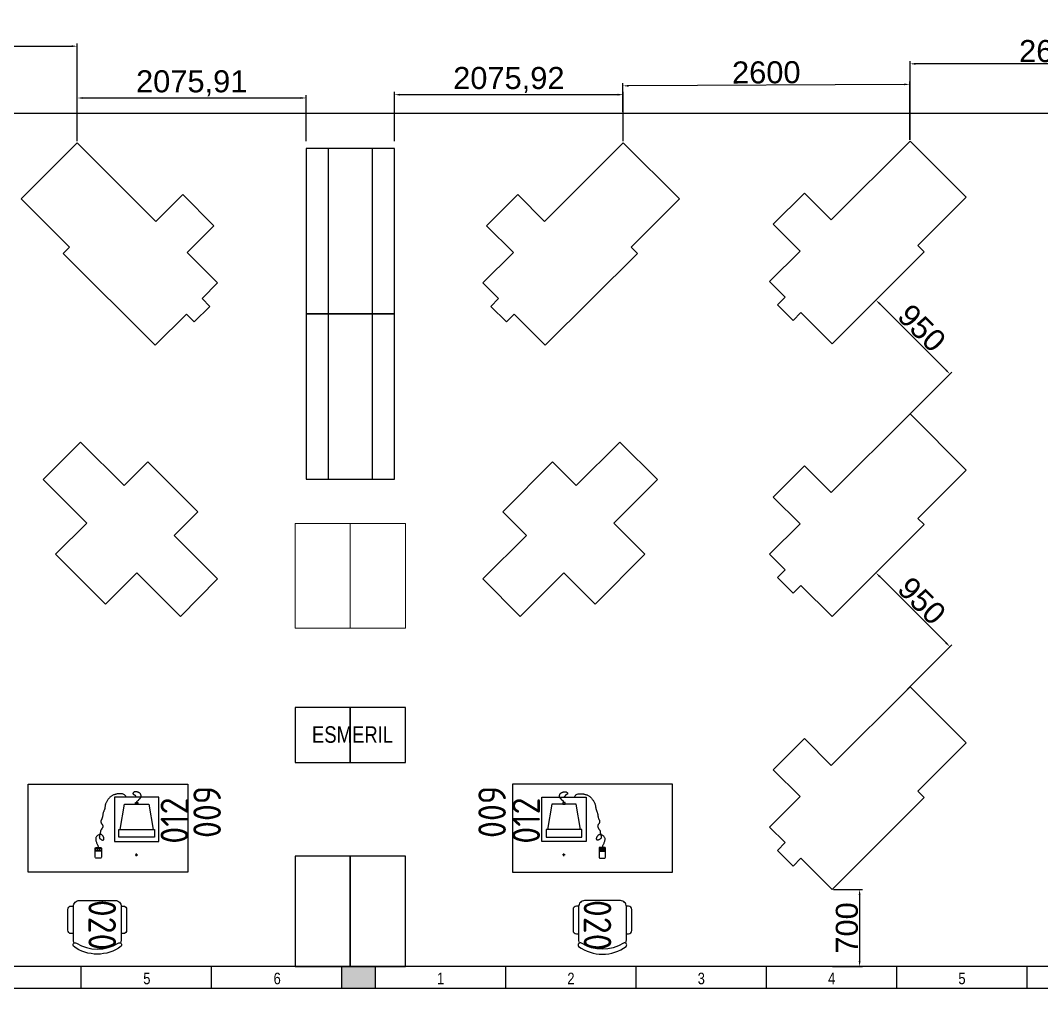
# Model space of a CAD drawing. Header units: millimetres. Extents: x 18768 to 1484868, y -11027 to 520152.
# Drawn here: x 1396347 to 1405607, y 208956 to 217740 of the extents above; entities that cross this region are included whole.
import ezdxf
from ezdxf.enums import TextEntityAlignment as Align

# ---------------------------------------------------------------- set-up
doc = ezdxf.new("R2010")
doc.units = ezdxf.units.MM
doc.linetypes.add('DIVIDE', pattern=[2.15, 1.5, -0.2, 0.05, -0.15, 0.05, -0.2])
for name, color, linetype in [('L025-CONTORNO', 7, 'Continuous'), ('L025-IMAGIN', 1, 'DIVIDE'), ('L025-TEXTO', 7, 'Continuous'), ('L035-ARRANJO-ADQUIRIR', 102, 'Continuous'), ('L035-TEXTO', 40, 'Continuous'), ('PAREDES', 7, 'Continuous')]:
    doc.layers.add(name, color=color, linetype=linetype)
doc.styles.add('ISO-CP--25', font='isocp.shx', dxfattribs={"height": 250})
doc.styles.get("Standard").update_dxf_attribs({"font": 'arial.ttf'})
doc.dimstyles.new('Anotativo', dxfattribs={"dimscale": 0, "dimtxt": 2.5, "dimasz": 2.5, "dimexe": 1.25, "dimexo": 0.625, "dimtad": 1, "dimtxsty": 'Standard', "dimcen": 2.5, "dimadec": 0, "dimazin": 0, "dimtfac": 1, "dimtmove": 0, "dimatfit": 3, "dimfxl": 1, "dimarcsym": 0})

# ---------------------------------------------------------------- blocks, each defined once
blk = doc.blocks.new('BL_SENAI_id9320210400')
at = {"layer": 'L035-ARRANJO-ADQUIRIR', "color": 0}
for points in [[(-689.7, 550.3, -0.290756), (-310.2, 550.3, 0.829608), (-283.9, 578.9, 0.333333), (-716.3, 578.9, 0.829608), (-690, 550.3)], [(-717.1, 464.5), (-737.1, 464.5, 0.414214), (-767.1, 434.5), (-767.1, 244.5, 0.414214), (-737.1, 214.5), (-716.9, 214.5)], [(-710.1, 549.8, 0.129448), (-717.1, 523.2), (-717.1, 218.5, 0.414214), (-663, 164.5), (-337.9, 164.5, 0.414214), (-283.9, 218.5), (-283.9, 524.9, 0.120944), (-290, 549.9)], [(-283.9, 214.5), (-263.9, 214.5, 0.414214), (-233.9, 244.5), (-233.9, 434.5, 0.414214), (-263.9, 464.5), (-283.9, 464.5)]]:
    blk.add_lwpolyline(points, format="xyb", dxfattribs=at)
at = {"layer": 'L025-TEXTO', "style": 'ISO-CP--25'}
blk.add_attdef('rmp_mt_codmaterial', (15, 15), '', height=40, dxfattribs=at)
at = {"layer": 'L025-TEXTO', "style": 'ISO-CP--25', "flags": 1}
for tag in ['rmp_mt_nomeunid', 'rmp_mt_potencia', 'rmp_mt_cod']:
    blk.add_attdef(tag, (15, 15), '', height=40, dxfattribs=at)
blk = doc.blocks.new('BL_SENAI_id9370710510')
at = {"layer": 'L035-ARRANJO-ADQUIRIR', "color": 0}
for p, q in [((185, 106.6), (160.8, 106.6)), ((172.9, 94.5), (172.9, 118.7)), ((491.3, 167.7), (491.3, 85)), ((491.3, 141.5), (549, 141.5)), ((491.3, 140.6), (549, 140.6)), ((494.5, 167.7), (494.5, 145.1)), ((510.7, 167.7), (494.5, 167.7)), ((494.5, 145.1), (510.7, 145.1)), ((542.2, 174.4), (498, 174.4)), ((510.7, 145.1), (510.7, 167.7)), ((528.6, 167.7), (512.4, 167.7)), ((512.4, 167.7), (512.4, 145.1)), ((512.4, 145.1), (528.6, 145.1)), ((528.6, 145.1), (528.6, 167.7)), ((530.1, 167.7), (530.1, 145.1)), ((546.3, 167.7), (530.1, 167.7)), ((530.1, 145.1), (546.3, 145.1)), ((546.3, 145.1), (546.3, 167.7)), ((549, 85), (549, 167.7)), ((498, 78.3), (542.2, 78.3))]:
    blk.add_line(p, q, dxfattribs=at)
for points in [[(173, 581), (171.7, 586.1), (169.8, 590.1), (167.5, 593.3), (165, 595.7), (162.4, 597.6), (159.8, 599.1), (157.5, 600.4), (155.6, 601.7), (154.1, 603), (153.1, 604.4), (152.5, 605.8), (152, 607.3), (151.6, 608.7), (151.3, 610.1), (150.8, 611.3), (150.1, 612.5), (149, 613.4), (147.7, 614.3), (146.2, 615.2), (144.6, 616.1), (142.8, 617.2), (141.1, 618.4), (139.4, 620), (137.8, 622), (136.4, 624.3), (135.2, 627.1), (134.2, 630.1), (133.5, 633.4), (133, 636.8), (132.7, 640.2), (132.7, 643.6), (133, 646.9), (133.5, 650), (134.4, 653), (135.5, 655.8), (136.8, 658.3), (138.3, 660.7), (140.1, 662.9), (142, 664.9), (144, 666.8), (146.2, 668.4), (148.5, 669.8), (150.8, 671.1), (153.2, 672.2), (155.6, 673.3), (157.9, 674.2), (160.2, 675), (162.4, 675.7), (164.5, 676.4), (166.4, 677), (168.3, 677.6), (170.1, 678.1), (171.9, 678.6), (173.6, 679), (175.2, 679.4), (176.9, 679.7), (178.5, 679.9), (180.2, 680.1), (181.8, 680.2), (183.5, 680.2), (185.2, 680), (186.8, 679.8), (188.5, 679.5), (190.2, 679), (192, 678.4), (193.7, 677.6), (195.4, 676.7), (197, 675.8), (198.5, 674.7), (200, 673.6), (201.4, 672.4), (202.6, 671.2), (203.6, 669.9), (204.5, 668.7), (205.2, 667.5), (205.7, 666.2), (206.1, 665), (206.2, 663.8), (206.1, 662.7), (205.8, 661.6), (205.2, 660.5), (204.5, 659.5), (203.6, 658.5), (202.5, 657.6), (201.3, 656.7), (200, 655.8), (198.6, 655), (197.2, 654.2), (195.7, 653.5), (194.2, 652.8), (192.7, 652), (191.3, 651.2), (189.9, 650.3), (188.6, 649.3), (187.4, 648.2), (186.3, 646.9), (185.4, 645.4), (184.4, 643.7), (183.4, 641.8), (182.2, 639.7), (180.7, 637.4), (178.7, 634.8), (176.2, 632), (172.9, 628.9)], [(268.1, 629.3), (271.9, 638.1), (276.6, 645), (281.9, 650.5), (287.7, 654.5), (293.9, 657.4), (300.4, 659.4), (306.9, 660.6), (313.4, 661.3), (319.6, 661.6), (325.8, 661.7), (331.7, 661.4), (337.6, 660.9), (343.3, 660.2), (348.9, 659.3), (354.5, 658.2), (360.1, 657), (365.7, 655.6), (371.2, 654.1), (376.7, 652.5), (382, 650.6), (387.3, 648.5), (392.4, 646.2), (397.3, 643.6), (401.9, 640.7), (406.4, 637.4), (410.6, 633.8), (414.7, 629.9), (418.5, 625.8), (422.3, 621.4), (425.9, 616.8), (429.5, 612), (433.1, 607), (436.6, 601.8), (440.1, 596.6), (443.4, 591.2), (446.6, 585.9), (449.5, 580.5), (452, 575.1), (454.3, 569.8), (456.1, 564.6), (457.4, 559.6), (458.4, 554.6), (459.1, 549.7), (459.6, 544.9), (460.1, 540.2), (460.7, 535.4), (461.4, 530.7), (462.4, 526), (463.8, 521.2), (465.6, 516.4), (467.5, 511.5), (469.5, 506.5), (471.6, 501.5), (473.6, 496.5), (475.4, 491.3), (477, 486.1), (478.2, 480.7), (479.2, 475.4), (480, 470), (480.7, 464.7), (481.4, 459.4), (482.1, 454.3), (483, 449.4), (484.1, 444.8), (485.5, 440.4), (487.2, 436.2), (488.9, 432.2), (490.7, 428.5), (492.4, 424.9), (493.9, 421.4), (495.1, 417.9), (496, 414.6), (496.5, 411.2), (496.5, 407.9), (496.1, 404.7), (495.4, 401.5), (494.4, 398.4), (493.1, 395.4), (491.6, 392.5), (489.9, 389.8), (488, 387.1), (486.1, 384.6), (484.2, 382.2), (482.5, 379.7), (480.9, 377.2), (479.7, 374.6), (478.9, 371.8), (478.5, 368.9), (478.7, 365.7), (479.4, 362.4), (480.5, 358.9), (482, 355.4), (483.7, 351.8), (485.6, 348.2), (487.6, 344.8), (489.6, 341.5), (491.6, 338.4), (493.5, 335.6), (495.3, 333), (496.9, 330.7), (498.3, 328.7), (499.4, 327.1), (500.3, 325.8), (500.9, 325), (501.2, 324.6), (501.3, 324.5), (501.1, 324.5), (500.9, 324.3), (500.6, 323.9), (500.4, 323.1), (500.4, 321.7), (500.5, 319.5), (501, 316.3), (501.7, 312.4), (502.6, 307.9), (503.6, 303), (504.7, 297.8), (505.9, 292.6), (507.1, 287.5), (508.3, 282.7), (509.3, 278.4), (510.2, 274.6), (510.8, 271.1), (511.1, 267.8), (511, 264.9), (510.4, 262), (509.3, 259.3), (507.5, 256.5), (505, 253.8), (501.9, 251), (498.4, 248.4), (494.6, 246.1), (490.7, 244), (486.9, 242.4), (483.2, 241.3), (479.9, 240.8), (477, 241), (474.5, 241.8), (472.6, 243.2), (471, 245), (469.9, 247.3), (469.1, 249.8), (468.8, 252.6), (468.7, 255.5), (469.1, 258.5), (469.7, 261.6), (470.6, 264.7), (471.9, 267.8), (473.4, 271), (475.2, 274.1), (477.2, 277.3), (479.5, 280.3), (482, 283.3), (484.7, 286.2), (487.7, 288.7), (491, 290.9), (494.5, 292.6), (498.4, 293.6), (502.6, 294), (507.1, 293.5), (511.9, 292), (517, 289.7), (522, 286.7), (526.9, 283), (531.5, 278.7), (535.6, 273.8), (539, 268.6), (541.6, 263.1), (543.3, 257.3), (544.1, 251.4), (544.1, 245.4), (543.4, 239.3), (542.1, 233.2), (540.4, 227.2), (538.2, 221.3), (535.7, 215.5), (533.1, 210), (530.4, 204.6), (527.7, 199.4), (525.3, 194.1), (523.1, 188.7), (521.4, 183.2), (520.3, 177.4), (520.1, 174.4)], [(322.9, 336.4), (282.9, 566.4), (62.9, 566.4), (22.9, 336.4)]]:
    blk.add_lwpolyline(points, dxfattribs=at)
for points in [[(-27.1, 228.9), (-27.1, 628.9), (372.9, 628.9), (372.9, 228.9)], [(162.1, 566.4), (183.8, 566.4), (183.8, 581), (162.1, 581)], [(335.4, 266.4), (335.4, 336.4), (10.4, 336.4), (10.4, 266.4)]]:
    blk.add_lwpolyline(points, close=True, dxfattribs=at)
for centre, start, end in [((498, 167.7), 90, 180), ((542.2, 167.7), 0, 90), ((498, 85), 180, 270), ((542.2, 85), 270, 0)]:
    blk.add_arc(centre, 6.72, start, end, dxfattribs=at)
at = {"layer": 'L025-TEXTO', "style": 'ISO-CP--25'}
blk.add_attdef('rmp_mt_codmaterial', (15, 15), '', height=40, dxfattribs=at)
at = {"layer": 'L025-TEXTO', "style": 'ISO-CP--25', "flags": 1}
for tag in ['rmp_mt_nomeunid', 'rmp_mt_potencia', 'rmp_mt_cod']:
    blk.add_attdef(tag, (15, 15), '', height=40, dxfattribs=at)
blk = doc.blocks.new('BL_SENAI_id9320220810')
at = {"layer": 'L025-CONTORNO', "color": 0}
blk.add_lwpolyline([(-688.2, 238.2), (111.8, 238.2), (111.8, 1688.2), (-688.2, 1688.2)], close=True, dxfattribs=at)
at = {"layer": 'L025-TEXTO', "style": 'ISO-CP--25'}
blk.add_attdef('rmp_mt_codmaterial', (15, 15), '', height=40, dxfattribs=at)
at = {"layer": 'L025-TEXTO', "style": 'ISO-CP--25', "flags": 1}
for tag in ['rmp_mt_nomeunid', 'rmp_mt_potencia', 'rmp_mt_cod']:
    blk.add_attdef(tag, (15, 15), '', height=40, dxfattribs=at)
blk = doc.blocks.new('*D422')
at = {"layer": 'DEFPOINTS', "color": 0, "linetype": 'ByBlock', "lineweight": 15, "transparency": 16777216}
for p in [(1403707.1, 209856), (1403699.9, 209156), (1403957.2, 209156)]:
    blk.add_point(p, dxfattribs=at)
at = {"layer": 'PAREDES', "color": 0, "linetype": 'ByBlock', "lineweight": -2, "transparency": 16777216}
for p, q in [((1403719.6, 209856), (1403982.2, 209856)), ((1403957.2, 209806), (1403957.2, 209206)), ((1403712.4, 209156), (1403982.2, 209156))]:
    blk.add_line(p, q, dxfattribs=at)
at = {"layer": 'PAREDES', "color": 0, "linetype": 'ByBlock', "lineweight": 15, "transparency": 16777216}
for points in [[(1403948.9, 209806), (1403965.5, 209806), (1403957.2, 209856)], [(1403948.9, 209206), (1403965.5, 209206), (1403957.2, 209156)]]:
    blk.add_solid(points, dxfattribs=at)
at = {"layer": 'PAREDES', "color": 0, "linetype": 'ByBlock', "lineweight": 15, "transparency": 16777216, "insert": (1403842.6, 209506), "char_height": 200, "attachment_point": 5, "rotation": 90}
blk.add_mtext('700', dxfattribs=at)
blk = doc.blocks.new('*D423')
at = {"layer": 'DEFPOINTS', "color": 0, "linetype": 'ByBlock', "lineweight": 15, "transparency": 16777216}
for p in [(1403707.1, 212330.9), (1404776.5, 212056.8), (1404378.8, 211659.1)]:
    blk.add_point(p, dxfattribs=at)
at = {"layer": 'PAREDES', "color": 0, "linetype": 'ByBlock', "lineweight": -2, "transparency": 16777216}
for p, q in [((1403715.9, 212339.7), (1404122.5, 212746.3)), ((1404140.1, 212693.2), (1404741.2, 212092.2)), ((1404387.7, 211668), (1404794.2, 212074.5))]:
    blk.add_line(p, q, dxfattribs=at)
at = {"layer": 'PAREDES', "color": 0, "linetype": 'ByBlock', "lineweight": 15, "transparency": 16777216}
for points in [[(1404146, 212699.1), (1404134.3, 212687.3), (1404104.8, 212728.6)], [(1404747.1, 212098.1), (1404735.3, 212086.3), (1404776.5, 212056.8)]]:
    blk.add_solid(points, dxfattribs=at)
at = {"layer": 'PAREDES', "color": 0, "linetype": 'ByBlock', "lineweight": 15, "transparency": 16777216, "insert": (1404521.7, 212473.8), "char_height": 200, "attachment_point": 5, "rotation": 315}
blk.add_mtext('950', dxfattribs=at)
blk = doc.blocks.new('*D424')
at = {"layer": 'DEFPOINTS', "color": 0, "linetype": 'ByBlock', "lineweight": 15, "transparency": 16777216}
for p in [(1403707.1, 214805.8), (1404776.5, 214531.7), (1404378.8, 214134)]:
    blk.add_point(p, dxfattribs=at)
at = {"layer": 'PAREDES', "color": 0, "linetype": 'ByBlock', "lineweight": -2, "transparency": 16777216}
for p, q in [((1403715.9, 214814.6), (1404122.5, 215221.1)), ((1404140.1, 215168.1), (1404741.2, 214567.1)), ((1404387.7, 214142.8), (1404794.2, 214549.4))]:
    blk.add_line(p, q, dxfattribs=at)
at = {"layer": 'PAREDES', "color": 0, "linetype": 'ByBlock', "lineweight": 15, "transparency": 16777216}
for points in [[(1404146, 215174), (1404134.3, 215162.2), (1404104.8, 215203.5)], [(1404747.1, 214573), (1404735.3, 214561.2), (1404776.5, 214531.7)]]:
    blk.add_solid(points, dxfattribs=at)
at = {"layer": 'PAREDES', "color": 0, "linetype": 'ByBlock', "lineweight": 15, "transparency": 16777216, "insert": (1404521.7, 214948.6), "char_height": 200, "attachment_point": 5, "rotation": 315}
blk.add_mtext('950', dxfattribs=at)
blk = doc.blocks.new('*D428')
at = {"layer": 'DEFPOINTS', "color": 0, "linetype": 'ByBlock', "lineweight": 15, "transparency": 16777216}
for p in [(1404414.2, 217346), (1404414.2, 216644.2), (1407014.2, 216644.2)]:
    blk.add_point(p, dxfattribs=at)
at = {"layer": 'PAREDES', "color": 0, "linetype": 'ByBlock', "lineweight": -2, "transparency": 16777216}
for p, q in [((1404414.2, 216656.7), (1404414.2, 217371)), ((1406964.2, 217346), (1404464.2, 217346)), ((1407014.2, 216656.7), (1407014.2, 217371))]:
    blk.add_line(p, q, dxfattribs=at)
at = {"layer": 'PAREDES', "color": 0, "linetype": 'ByBlock', "lineweight": 15, "transparency": 16777216}
for points in [[(1404464.2, 217354.3), (1404464.2, 217337.7), (1404414.2, 217346)], [(1406964.2, 217354.3), (1406964.2, 217337.7), (1407014.2, 217346)]]:
    blk.add_solid(points, dxfattribs=at)
at = {"layer": 'PAREDES', "color": 0, "linetype": 'ByBlock', "lineweight": 15, "transparency": 16777216, "insert": (1405714.2, 217460.6), "char_height": 200, "attachment_point": 5}
blk.add_mtext('2600', dxfattribs=at)
blk = doc.blocks.new('*D431')
at = {"layer": 'DEFPOINTS', "color": 0, "linetype": 'ByBlock', "lineweight": 15, "transparency": 16777216}
for p in [(1401811.5, 217146), (1401814.2, 216630.6), (1404414.2, 216644.2)]:
    blk.add_point(p, dxfattribs=at)
at = {"layer": 'PAREDES', "color": 0, "linetype": 'ByBlock', "lineweight": -2, "transparency": 16777216}
for p, q in [((1401814.2, 216643.1), (1401811.4, 217171)), ((1404361.5, 217159.3), (1401861.5, 217146.2)), ((1404414.1, 216656.7), (1404411.3, 217184.6))]:
    blk.add_line(p, q, dxfattribs=at)
at = {"layer": 'PAREDES', "color": 0, "linetype": 'ByBlock', "lineweight": 15, "transparency": 16777216}
for points in [[(1404361.4, 217167.7), (1404361.5, 217151), (1404411.5, 217159.6)], [(1401861.5, 217154.6), (1401861.6, 217137.9), (1401811.5, 217146)]]:
    blk.add_solid(points, dxfattribs=at)
at = {"layer": 'PAREDES', "color": 0, "linetype": 'ByBlock', "lineweight": 15, "transparency": 16777216, "insert": (1403110.9, 217267.4), "char_height": 200, "attachment_point": 5, "rotation": 0.30007}
blk.add_mtext('2600', dxfattribs=at)
blk = doc.blocks.new('*D432')
at = {"layer": 'DEFPOINTS', "color": 0, "linetype": 'ByBlock', "lineweight": 15, "transparency": 16777216}
for p in [(1412341.5, 210690.4), (1411507.1, 209856), (1412673.9, 209656.2), (1382003.3, 209156), (1416653.3, 209156)]:
    blk.add_point(p, dxfattribs=at)
at = {"layer": 'PAREDES', "color": 0, "linetype": 'ByBlock', "lineweight": -2, "transparency": 16777216}
blk.add_arc((1410807.1, 209156), 1932.7, 1.48232, 43.51768, dxfattribs=at)
at = {"layer": 'PAREDES', "color": 0, "linetype": 'ByBlock', "lineweight": 15, "transparency": 16777216}
for points in [[(1412202.6, 210481), (1412214.6, 210492.6), (1412173.7, 210522.6)], [(1412747.4, 209206.1), (1412730.8, 209205.9), (1412739.8, 209156)]]:
    blk.add_solid(points, dxfattribs=at)
at = {"layer": 'PAREDES', "color": 0, "linetype": 'ByBlock', "lineweight": 15, "transparency": 16777216, "insert": (1412698.2, 209939.3), "char_height": 200, "attachment_point": 5, "rotation": 292.5}
blk.add_mtext('45°', dxfattribs=at)
blk = doc.blocks.new('*D445')
at = {"layer": 'DEFPOINTS', "color": 0, "linetype": 'ByBlock', "lineweight": 15, "transparency": 16777216}
for p in [(1399738.3, 217066), (1399738.3, 216630.6), (1401814.2, 216630.6)]:
    blk.add_point(p, dxfattribs=at)
at = {"layer": 'PAREDES', "color": 0, "linetype": 'ByBlock', "lineweight": -2, "transparency": 16777216}
for p, q in [((1399738.3, 216643.1), (1399738.3, 217091)), ((1401764.2, 217066), (1399788.3, 217066)), ((1401814.2, 216643.1), (1401814.2, 217091))]:
    blk.add_line(p, q, dxfattribs=at)
at = {"layer": 'PAREDES', "color": 0, "linetype": 'ByBlock', "lineweight": 15, "transparency": 16777216}
for points in [[(1399788.3, 217074.3), (1399788.3, 217057.7), (1399738.3, 217066)], [(1401764.2, 217074.3), (1401764.2, 217057.7), (1401814.2, 217066)]]:
    blk.add_solid(points, dxfattribs=at)
at = {"layer": 'PAREDES', "color": 0, "linetype": 'ByBlock', "lineweight": 15, "transparency": 16777216, "insert": (1400776.3, 217198.7), "char_height": 200, "attachment_point": 5}
blk.add_mtext('2075,92', dxfattribs=at)
blk = doc.blocks.new('*D446')
at = {"layer": 'DEFPOINTS', "color": 0, "linetype": 'ByBlock', "lineweight": 15, "transparency": 16777216}
for p in [(1398938.3, 217036), (1396862.4, 216630.6), (1398938.3, 216630.6)]:
    blk.add_point(p, dxfattribs=at)
at = {"layer": 'PAREDES', "color": 0, "linetype": 'ByBlock', "lineweight": -2, "transparency": 16777216}
for p, q in [((1396862.4, 216643.1), (1396862.4, 217061)), ((1396912.4, 217036), (1398888.3, 217036)), ((1398938.3, 216643.1), (1398938.3, 217061))]:
    blk.add_line(p, q, dxfattribs=at)
at = {"layer": 'PAREDES', "color": 0, "linetype": 'ByBlock', "lineweight": 15, "transparency": 16777216}
for points in [[(1396912.4, 217044.3), (1396912.4, 217027.7), (1396862.4, 217036)], [(1398888.3, 217044.3), (1398888.3, 217027.7), (1398938.3, 217036)]]:
    blk.add_solid(points, dxfattribs=at)
at = {"layer": 'PAREDES', "color": 0, "linetype": 'ByBlock', "lineweight": 15, "transparency": 16777216, "insert": (1397900.3, 217168.7), "char_height": 200, "attachment_point": 5}
blk.add_mtext('2075,91', dxfattribs=at)
blk = doc.blocks.new('*D452')
at = {"layer": 'DEFPOINTS', "color": 0, "linetype": 'ByBlock', "lineweight": 15, "transparency": 16777216}
for p in [(1396862.4, 217506), (1394262.4, 216644.2), (1396862.4, 216644.2)]:
    blk.add_point(p, dxfattribs=at)
at = {"layer": 'PAREDES', "color": 0, "linetype": 'ByBlock', "lineweight": -2, "transparency": 16777216}
for p, q in [((1394262.4, 216656.7), (1394262.4, 217531)), ((1396862.4, 216656.7), (1396862.4, 217531)), ((1394312.4, 217506), (1396812.4, 217506))]:
    blk.add_line(p, q, dxfattribs=at)
at = {"layer": 'PAREDES', "color": 0, "linetype": 'ByBlock', "lineweight": 15, "transparency": 16777216}
for points in [[(1394312.4, 217514.3), (1394312.4, 217497.7), (1394262.4, 217506)], [(1396812.4, 217514.3), (1396812.4, 217497.7), (1396862.4, 217506)]]:
    blk.add_solid(points, dxfattribs=at)
at = {"layer": 'PAREDES', "color": 0, "linetype": 'ByBlock', "lineweight": 15, "transparency": 16777216, "insert": (1395562.4, 217638.7), "char_height": 200, "attachment_point": 5}
blk.add_mtext('2599,96', dxfattribs=at)
blk = doc.blocks.new('*D453')
at = {"layer": 'DEFPOINTS', "color": 0, "linetype": 'ByBlock', "lineweight": 15, "transparency": 16777216}
for p in [(1386335.1, 210690.4), (1386045.8, 210209), (1387169.5, 209856), (1382003.3, 209156), (1416653.3, 209156)]:
    blk.add_point(p, dxfattribs=at)
at = {"layer": 'PAREDES', "color": 0, "linetype": 'ByBlock', "lineweight": -2, "transparency": 16777216}
blk.add_arc((1387869.5, 209156), 2105.9, 136.36039, 178.63961, dxfattribs=at)
at = {"layer": 'PAREDES', "color": 0, "linetype": 'ByBlock', "lineweight": 15, "transparency": 16777216}
for points in [[(1386339.5, 210615.1), (1386351.5, 210603.5), (1386380.4, 210645.1)], [(1385772.5, 209205.9), (1385755.9, 209206.1), (1385763.6, 209156)]]:
    blk.add_solid(points, dxfattribs=at)
at = {"layer": 'PAREDES', "color": 0, "linetype": 'ByBlock', "lineweight": 15, "transparency": 16777216, "insert": (1385818.4, 210005.6), "char_height": 200, "attachment_point": 5, "rotation": 67.5}
blk.add_mtext('45°', dxfattribs=at)

msp = doc.modelspace()

# ---------------------------------------------------------------- hatches: boundary and pattern name
h = msp.add_hatch(color=1)
h.dxf.hatch_style = 1
h.paths.add_polyline_path([(1414047.298, 209155.995), (1414047.298, 208955.995), (1414387.298, 208955.995), (1414387.298, 209155.995)])
h.paths.add_polyline_path([(1406955.298, 209155.995), (1406655.298, 209155.995), (1406655.298, 208955.995), (1406955.298, 208955.995)])
h.paths.add_polyline_path([(1399563.298, 208955.995), (1399563.298, 209155.995), (1399258.298, 209155.995), (1399258.298, 208955.995)])
h.paths.add_polyline_path([(1392166.298, 209155.995), (1391866.298, 209155.995), (1391866.298, 208955.995), (1392166.298, 208955.995)])
h.paths.add_polyline_path([(1384774.298, 209155.995), (1384474.298, 209155.995), (1384474.298, 208955.995), (1384774.298, 208955.995)])
h = msp.add_hatch(color=1)
h.dxf.hatch_style = 1
h.paths.add_polyline_path([(1414047.298, 209155.995), (1414047.298, 208955.995), (1414387.298, 208955.995), (1414387.298, 209155.995)])
h.paths.add_polyline_path([(1406955.298, 209155.995), (1406655.298, 209155.995), (1406655.298, 208955.995), (1406955.298, 208955.995)])
h.paths.add_polyline_path([(1399563.298, 208955.995), (1399563.298, 209155.995), (1399258.298, 209155.995), (1399258.298, 208955.995)])
h.paths.add_polyline_path([(1392166.298, 209155.995), (1391866.298, 209155.995), (1391866.298, 208955.995), (1392166.298, 208955.995)])
h.paths.add_polyline_path([(1384774.298, 209155.995), (1384474.298, 209155.995), (1384474.298, 208955.995), (1384774.298, 208955.995)])
h = msp.add_hatch(color=1)
h.dxf.hatch_style = 1
h.paths.add_polyline_path([(1414047.298, 209155.995), (1414047.298, 208955.995), (1414387.298, 208955.995), (1414387.298, 209155.995)])
h.paths.add_polyline_path([(1406955.298, 209155.995), (1406655.298, 209155.995), (1406655.298, 208955.995), (1406955.298, 208955.995)])
h.paths.add_polyline_path([(1399563.298, 208955.995), (1399563.298, 209155.995), (1399258.298, 209155.995), (1399258.298, 208955.995)])
h.paths.add_polyline_path([(1392166.298, 209155.995), (1391866.298, 209155.995), (1391866.298, 208955.995), (1392166.298, 208955.995)])
h.paths.add_polyline_path([(1384774.298, 209155.995), (1384474.298, 209155.995), (1384474.298, 208955.995), (1384774.298, 208955.995)])

# ---------------------------------------------------------------- linework, layer by layer
for p, q in [((1399138.294, 216579.109), (1399138.294, 215079.109)), ((1399538.294, 215079.109), (1399538.294, 216579.109)), ((1398064.462, 215145.694), (1397923.04, 215004.272)), ((1400612.138, 215145.692), (1400753.559, 215004.27)), ((1403212.098, 215159.308), (1403353.52, 215017.887)), ((1399138.294, 215079.109), (1399138.294, 213579.109)), ((1399538.294, 213579.109), (1399538.294, 215079.109)), ((1403212.098, 212684.43), (1403353.52, 212543.008))]:
    msp.add_line(p, q)
at = {"color": 1}
for p, q in [((1396894.298, 209155.995), (1396894.298, 208955.995)), ((1396894.298, 209155.995), (1396894.298, 208955.995)), ((1396894.298, 209155.995), (1396894.298, 208955.995)), ((1396894.298, 209155.995), (1396894.298, 208955.995)), ((1396894.298, 209155.995), (1396894.298, 208955.995)), ((1396894.298, 209155.995), (1396894.298, 208955.995)), ((1396894.298, 209155.995), (1396894.298, 208955.995)), ((1396894.298, 209155.995), (1396894.298, 208955.995)), ((1396894.298, 209155.995), (1396894.298, 208955.995)), ((1398076.298, 209155.995), (1398076.298, 208955.995)), ((1398076.298, 209155.995), (1398076.298, 208955.995)), ((1398076.298, 209155.995), (1398076.298, 208955.995)), ((1399258.298, 209155.995), (1399258.298, 208955.995)), ((1399258.298, 209155.995), (1399258.298, 208955.995)), ((1399258.298, 209155.995), (1399258.298, 208955.995)), ((1399563.298, 209155.995), (1399563.298, 208955.995)), ((1399563.298, 209155.995), (1399563.298, 208955.995)), ((1399563.298, 209155.995), (1399563.298, 208955.995)), ((1400745.298, 209155.995), (1400745.298, 208955.995)), ((1400745.298, 209155.995), (1400745.298, 208955.995)), ((1400745.298, 209155.995), (1400745.298, 208955.995)), ((1401927.298, 209155.995), (1401927.298, 208955.995)), ((1401927.298, 209155.995), (1401927.298, 208955.995)), ((1401927.298, 209155.995), (1401927.298, 208955.995)), ((1403109.298, 209155.995), (1403109.298, 208955.995)), ((1403109.298, 209155.995), (1403109.298, 208955.995)), ((1403109.298, 209155.995), (1403109.298, 208955.995)), ((1404291.298, 209155.995), (1404291.298, 208955.995)), ((1404291.298, 209155.995), (1404291.298, 208955.995)), ((1404291.298, 209155.995), (1404291.298, 208955.995)), ((1404291.298, 209155.995), (1404291.298, 208955.995)), ((1404291.298, 209155.995), (1404291.298, 208955.995)), ((1404291.298, 209155.995), (1404291.298, 208955.995)), ((1404291.298, 209155.995), (1404291.298, 208955.995)), ((1404291.298, 209155.995), (1404291.298, 208955.995)), ((1404291.298, 209155.995), (1404291.298, 208955.995)), ((1405473.298, 209155.995), (1405473.298, 208955.995)), ((1405473.298, 209155.995), (1405473.298, 208955.995)), ((1405473.298, 209155.995), (1405473.298, 208955.995))]:
    msp.add_line(p, q, dxfattribs=at)
for points in [[(1396791.669, 215683.095), (1396353.263, 216121.501), (1396862.38, 216630.618), (1397576.341, 215916.657), (1397819.484, 216159.8), (1398102.327, 215876.958), (1397859.184, 215633.814)], [(1401884.93, 215683.093), (1402323.336, 216121.499), (1401814.219, 216630.616), (1401100.258, 215916.655), (1400857.115, 216159.798), (1400574.272, 215876.955), (1400817.416, 215633.812)], [(1404484.891, 215696.709), (1404923.297, 216135.116), (1404414.18, 216644.233), (1403700.219, 215930.271), (1403457.076, 216173.415), (1403174.233, 215890.572), (1403417.376, 215647.429)], [(1396791.669, 215683.095), (1396735.101, 215626.526), (1397569.487, 214792.14), (1397852.329, 215074.983), (1397923.04, 215004.272)], [(1401884.93, 215683.093), (1401941.499, 215626.524), (1401107.113, 214792.138), (1400824.27, 215074.981), (1400753.559, 215004.27)], [(1404484.891, 215696.709), (1404541.459, 215640.141), (1403707.073, 214805.755), (1403424.231, 215088.598), (1403353.52, 215017.887)], [(1397859.184, 215633.814), (1398135.172, 215357.826), (1397993.751, 215216.404), (1398064.462, 215145.694)], [(1400817.416, 215633.812), (1400541.427, 215357.824), (1400682.849, 215216.402), (1400612.138, 215145.692)], [(1403417.376, 215647.429), (1403141.388, 215371.44), (1403282.809, 215230.019), (1403212.098, 215159.308)], [(1404484.891, 213221.831), (1404923.297, 213660.237), (1404414.18, 214169.354), (1403700.219, 213455.393), (1403457.076, 213698.536), (1403174.233, 213415.693), (1403417.376, 213172.55)], [(1404484.891, 213221.831), (1404541.459, 213165.262), (1403707.073, 212330.876), (1403424.231, 212613.719), (1403353.52, 212543.008)], [(1403417.376, 213172.55), (1403141.388, 212896.562), (1403282.809, 212755.14), (1403212.098, 212684.43)], [(1404484.886, 210746.947), (1404923.292, 211185.353), (1404414.175, 211694.47), (1403700.214, 210980.509), (1403457.071, 211223.652), (1403174.228, 210940.81), (1403417.371, 210697.666)], [(1403417.371, 210697.666), (1403141.383, 210421.678), (1403282.804, 210280.257), (1403212.093, 210209.546)], [(1404484.886, 210746.947), (1404541.454, 210690.379), (1403707.068, 209855.993), (1403424.225, 210138.835), (1403353.515, 210068.125)]]:
    msp.add_lwpolyline(points)
for points in [[(1399738.294, 215079.109), (1399738.294, 216579.109), (1398938.294, 216579.109), (1398938.294, 215079.109)], [(1399738.294, 215079.109), (1399738.294, 216579.109), (1398938.294, 216579.109), (1398938.294, 215079.109)], [(1399738.294, 213579.109), (1399738.294, 215079.109), (1398938.294, 215079.109), (1398938.294, 213579.109)], [(1397401.871, 212726.858), (1397119.029, 212444.016), (1396666.48, 212896.564), (1396949.323, 213179.407), (1396553.343, 213575.386), (1396892.754, 213914.798), (1397288.732, 213518.816), (1397503.693, 213733.776), (1397956.239, 213281.226), (1397741.278, 213066.265), (1398135.172, 212672.367), (1397797.851, 212330.878)], [(1401274.728, 212726.856), (1401557.571, 212444.013), (1402010.119, 212896.562), (1401727.276, 213179.404), (1402123.256, 213575.384), (1401783.845, 213914.795), (1401387.867, 213518.814), (1401172.907, 213733.774), (1400720.361, 213281.223), (1400935.321, 213066.263), (1400541.427, 212672.365), (1400878.748, 212330.876)], [(1399338.295, 211005.995), (1399338.295, 211505.995), (1398838.295, 211505.995), (1398838.295, 211005.995)], [(1399838.295, 211005.995), (1399838.295, 211505.995), (1399338.295, 211505.995), (1399338.295, 211005.995)], [(1399338.295, 209155.995), (1399338.295, 210155.995), (1398838.295, 210155.995), (1398838.295, 209155.995)], [(1399338.295, 209155.995), (1399338.295, 210155.995), (1398838.295, 210155.995), (1398838.295, 209155.995)], [(1399838.295, 209155.995), (1399838.295, 210155.995), (1399338.295, 210155.995), (1399338.295, 209155.995)]]:
    msp.add_lwpolyline(points, close=True)
at = {"layer": 'L025-IMAGIN'}
msp.add_line((1416673.298, 216895.995), (1382003.298, 216895.995), dxfattribs=at)
msp.add_line((1416673.298, 216895.995), (1382003.298, 216895.995), dxfattribs=at)
msp.add_line((1416673.298, 216895.995), (1382003.298, 216895.995), dxfattribs=at)
at = {"layer": 'PAREDES', "linetype": 'ByBlock', "lineweight": 15}
for p, q in [((1403212.093, 210209.546), (1403353.515, 210068.125)), ((1416653.298, 209155.995), (1382003.298, 209155.995)), ((1416653.298, 209155.995), (1382003.298, 209155.995))]:
    msp.add_line(p, q, dxfattribs=at)
at = {"layer": 'PAREDES'}
for p, q in [((1417303.298, 209155.995), (1381813.298, 209155.995)), ((1417323.298, 209155.995), (1381833.298, 209155.995)), ((1417303.298, 208955.995), (1381813.298, 208955.995)), ((1417303.298, 208955.995), (1381813.298, 208955.995)), ((1417303.298, 208955.995), (1381813.298, 208955.995)), ((1417323.298, 208955.995), (1382003.298, 208955.995))]:
    msp.add_line(p, q, dxfattribs=at)
at = {"layer": 'PAREDES', "linetype": 'ByBlock', "lineweight": 15}
for points in [[(1398838.298, 213175.995), (1399338.298, 213175.995), (1399338.298, 212225.995), (1398838.298, 212225.995), (1398838.298, 213175.995)], [(1399338.298, 213175.995), (1399838.298, 213175.995), (1399838.298, 212225.995), (1399338.298, 212225.995), (1399338.298, 213175.995)]]:
    msp.add_lwpolyline(points, dxfattribs=at)

# ---------------------------------------------------------------- block references
at = {"layer": 'L035-ARRANJO-ADQUIRIR'}
ref = msp.add_blockref('BL_SENAI_id9320220810', (1398104.359, 210123.222), dxfattribs=dict(at, xscale=-1, rotation=89.99999999991184))
ref.add_attrib('rmp_mt_codmaterial', '009', dxfattribs={"layer": 'L025-TEXTO', "height": 250, "rotation": 90, "style": 'ISO-CP--25'}).set_placement((1398165.19, 210558.653), align=Align.CENTER)
ref = msp.add_blockref('BL_SENAI_id9320220810', (1400572.24, 210123.22), dxfattribs=dict(at, rotation=270.0000000000882))
ref.add_attrib('rmp_mt_codmaterial', '009', dxfattribs={"layer": 'L025-TEXTO', "height": 250, "rotation": 90, "style": 'ISO-CP--25'}).set_placement((1400749.386, 210558.651), align=Align.CENTER)
ref = msp.add_blockref('BL_SENAI_id9370710510', (1397573.556, 210062.253), dxfattribs=dict(at, xscale=-1))
ref.add_attrib('rmp_mt_codmaterial', '012', dxfattribs={"layer": 'L025-TEXTO', "height": 250, "rotation": 90, "style": 'ISO-CP--25'}).set_placement((1397743.139, 210480.131), align=Align.MIDDLE)
ref = msp.add_blockref('BL_SENAI_id9370710510', (1401103.043, 210062.251), dxfattribs=at)
ref.add_attrib('rmp_mt_codmaterial', '012', dxfattribs={"layer": 'L025-TEXTO', "height": 250, "rotation": 90, "style": 'ISO-CP--25'}).set_placement((1400933.461, 210480.129), align=Align.MIDDLE)
ref = msp.add_blockref('BL_SENAI_id9320210400', (1397544.277, 209919.314), dxfattribs=dict(at, xscale=-1, rotation=180))
ref.add_attrib('rmp_mt_codmaterial', '020', dxfattribs={"layer": 'L025-TEXTO', "height": 250, "rotation": 270, "style": 'ISO-CP--25'}).set_placement((1397088.847, 209531.751), align=Align.MIDDLE)
ref = msp.add_blockref('BL_SENAI_id9320210400', (1401124.823, 209918.209), dxfattribs=dict(at, rotation=180))
ref.add_attrib('rmp_mt_codmaterial', '020', dxfattribs={"layer": 'L025-TEXTO', "height": 250, "rotation": 270, "style": 'ISO-CP--25'}).set_placement((1401580.253, 209530.646), align=Align.MIDDLE)

# ---------------------------------------------------------------- texts
at = {"layer": 'L035-TEXTO', "width": 0.8}
for s, height, p in [('ESMERIL', 150, (1398990.642, 211185.995)), ('5', 105, (1397460.824, 208995.279)), ('5', 105, (1397460.824, 208995.279)), ('5', 105, (1397460.824, 208995.279)), ('6', 105, (1398642.824, 208995.279)), ('6', 105, (1398642.824, 208995.279)), ('6', 105, (1398642.824, 208995.279)), ('1', 105, (1400124.824, 208995.279)), ('1', 105, (1400124.824, 208995.279)), ('1', 105, (1400124.824, 208995.279)), ('2', 105, (1401306.824, 208995.279)), ('2', 105, (1401306.824, 208995.279)), ('2', 105, (1401306.824, 208995.279)), ('3', 105, (1402488.824, 208995.279)), ('3', 105, (1402488.824, 208995.279)), ('3', 105, (1402488.824, 208995.279)), ('4', 105, (1403670.824, 208995.279)), ('4', 105, (1403670.824, 208995.279)), ('4', 105, (1403670.824, 208995.279)), ('5', 105, (1404852.824, 208995.279)), ('5', 105, (1404852.824, 208995.279)), ('5', 105, (1404852.824, 208995.279))]:
    msp.add_text(s, height=height, dxfattribs=at).set_placement(p)

# ---------------------------------------------------------------- dimensions: what is measured, and where the dimension line sits
at = {"layer": 'PAREDES', "linetype": 'ByBlock', "lineweight": 15}
for base, p1, p2, picture, middle in [((1396862.38, 217505.995), (1394262.419, 216644.235), (1396862.38, 216644.235), '*D452', (1395562.4, 217638.686)), ((1404414.18, 217345.995), (1407014.18, 216644.233), (1404414.18, 216644.233), '*D428', (1405714.18, 217460.609)), ((1398938.294, 217035.995), (1396862.38, 216630.618), (1398938.294, 216630.618), '*D446', (1397900.337, 217168.686)), ((1399738.29444, 217065.99476), (1401814.21937, 216630.61584), (1399738.29444, 216630.61584), '*D445', (1400776.2569, 217198.68575))]:
    dim = msp.add_linear_dim(base=base, p1=p1, p2=p2, dimstyle='Anotativo', override={"dimtxt": 10}, dxfattribs=at)
    dim.commit()
    dim.dimension.update_dxf_attribs({"geometry": picture, "text_midpoint": middle})
for p1, p2, distance, picture, middle in [((1404414.18, 216644.233), (1401814.219, 216630.616), -515.372, '*D431', (1403110.9, 217267.402)), ((1403707.073, 214805.755), (1404378.827, 214134.001), 562.455, '*D424', (1404521.711, 214948.639)), ((1403707.073, 212330.876), (1404378.827, 211659.122), 562.455, '*D423', (1404521.711, 212473.76))]:
    dim = msp.add_aligned_dim(p1=p1, p2=p2, distance=distance, dimstyle='Anotativo', override={"dimtxt": 10}, dxfattribs=at)
    dim.commit()
    dim.dimension.update_dxf_attribs({"geometry": picture, "text_midpoint": middle})
for base, line2, picture, middle in [((1386045.758, 210208.95), ((1386335.145, 210690.381), (1387169.531, 209855.995)), '*D453', (1385818.411, 210005.597)), ((1412673.904, 209656.211), ((1412341.454, 210690.379), (1411507.068, 209855.993)), '*D432', (1412698.153, 209939.307))]:
    dim = msp.add_angular_dim_2l(base=base, line1=((1416653.298, 209155.995), (1382003.298, 209155.995)), line2=line2, dimstyle='Anotativo', override={"dimscale": 0, "dimtxt": 10}, dxfattribs=at)
    dim.commit()
    dim.dimension.update_dxf_attribs({"geometry": picture, "text_midpoint": middle})
dim = msp.add_linear_dim(base=(1403957.187, 209155.995), p1=(1403707.068, 209855.993), p2=(1403699.878, 209155.995), angle=90, dimstyle='Anotativo', override={"dimtxt": 10}, dxfattribs=at)
dim.commit()
dim.dimension.update_dxf_attribs({"geometry": '*D422', "text_midpoint": (1403842.572, 209505.994)})

doc.saveas('drawing.dxf')
